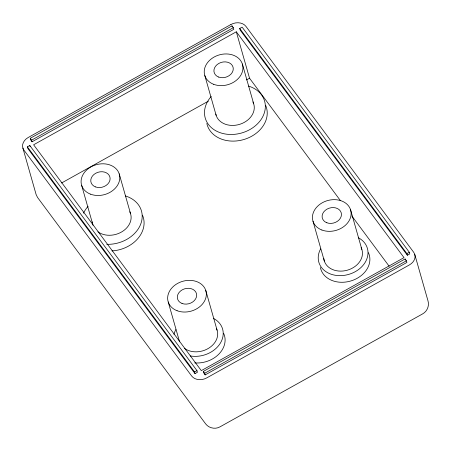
<?xml version="1.0" encoding="UTF-8"?>
<svg xmlns="http://www.w3.org/2000/svg" width="451" height="451" viewBox="0 0 451 451"><rect width="100%" height="100%" fill="white"/><g stroke="black" fill="none" stroke-linecap="round" stroke-linejoin="round"><path stroke-width="0.68" d="M30.245 138.31L231.977 25.854L233.33 27.674L233.804 29.332L32.066 141.789L30.713 139.968L30.245 138.31L31.598 140.131L32.066 141.789M31.598 140.131L233.33 27.674M27.381 146.857L29.794 145.515L196.952 370.621L197.42 372.278L195.007 373.62L27.849 148.514L27.381 146.857L194.539 371.962L195.007 373.62M239.729 28.481L242.142 27.139L409.299 252.244L409.773 253.902L407.36 255.249L240.203 30.138L239.729 28.481L406.887 253.592L407.36 255.249M236.313 31.795L33.616 144.788L201.309 370.626L404.011 257.628L236.313 31.795L249.538 78.215L340.511 200.729M61.578 182.993L208.385 101.154M246.466 79.928L249.538 78.215M194.539 371.962L196.952 370.621M406.887 253.592L409.299 252.244M203.35 371.427L405.083 258.97L406.436 260.791L406.909 262.454L205.177 374.905L203.824 373.084L203.35 371.427L204.703 373.248L205.177 374.905M204.703 373.248L406.436 260.791M351.831 215.973L389.145 266.22M414.734 254.319L427.96 300.738C429.544 305.688 427.187 311.455 422.61 313.902L220.043 426.826C215.386 429.544 208.948 428.236 205.695 423.951L37.518 197.414L36.114 194.522L22.888 148.103M405.083 258.97L405.398 260.075M350.545 209.698L361.877 249.482M313.011 221.289L324.348 261.078M231.977 25.854L232.293 26.959M242.35 63.997L253.688 103.786M204.822 75.588L216.153 115.377M205.757 290.405L217.094 330.194M168.223 301.995L179.56 341.785M119.205 173.844L130.536 213.633M81.67 185.434L93.007 225.224M29.794 145.515L30.11 146.62M368.411 252.639A25.256 19.929 -15.9 0 1 351.137 280.877A25.256 19.929 -15.9 0 1 320.39 267.471M223.628 333.351A25.256 19.929 -15.9 0 1 218.882 354.091A25.256 19.929 -15.9 0 1 194.719 362.903M142.477 215.172A30.871 24.36 -15.9 0 1 111.955 250.908M265.622 105.32A30.871 24.36 -15.9 0 1 244.307 139.393A30.871 24.36 -15.9 0 1 206.823 123.478M358.229 237.671A25.256 19.929 -15.9 0 1 363.867 264.32A25.256 19.929 -15.9 0 1 330.803 274.112A25.256 19.929 -15.9 0 1 320.689 248.794M125.423 195.948A30.871 24.36 -15.9 0 1 140.701 224.136A30.871 24.36 -15.9 0 1 106.757 244.318M83.503 213.176A30.871 24.36 -15.9 0 1 88.097 206.332M129.753 211.761A19.641 15.503 -15.9 0 1 122.322 231.538A19.641 15.503 -15.9 0 1 97.906 231.825M92.545 223.251A19.641 15.503 -15.9 0 1 92.416 221.892M248.569 86.102A30.871 24.36 -15.9 0 1 261.073 119.538A30.871 24.36 -15.9 0 1 217.54 131.641A30.871 24.36 -15.9 0 1 211.243 96.48M252.904 101.909A19.641 15.503 -15.9 0 1 240.101 124.2A19.641 15.503 -15.9 0 1 215.809 114.069M361.093 247.61A19.641 15.503 -15.9 0 1 347.473 270.155A19.641 15.503 -15.9 0 1 323.801 258.423M216.311 328.317A19.641 15.503 -15.9 0 1 208.875 348.099A19.641 15.503 -15.9 0 1 184.459 348.386M213.447 318.383A25.256 19.929 -15.9 0 1 220.263 343.307A25.256 19.929 -15.9 0 1 190.204 355.935M173.973 334.281A25.256 19.929 -15.9 0 1 175.901 329.501M230.906 24.512L28.204 137.504A11.224 8.857 -15.9 0 0 23.959 150.172L191.658 376.004A11.224 8.857 -15.9 0 0 206.721 377.91L409.423 264.912A11.224 8.857 -15.9 0 0 413.663 252.25L245.964 26.412A11.224 8.857 -15.9 0 0 230.906 24.512M182.046 303.467A9.821 7.752 -15.9 0 0 196.675 295.309A9.821 7.752 -15.9 0 0 182.26 289.83A9.821 7.752 -15.9 0 0 182.046 303.467M326.828 222.755A9.821 7.752 -15.9 0 0 341.458 214.603A9.821 7.752 -15.9 0 0 327.043 209.117A9.821 7.752 -15.9 0 0 326.828 222.755M218.639 77.053A9.821 7.752 -15.9 0 0 233.268 68.902A9.821 7.752 -15.9 0 0 218.853 63.416A9.821 7.752 -15.9 0 0 218.639 77.053M95.488 186.906A9.821 7.752 -15.9 0 0 110.117 178.754A9.821 7.752 -15.9 0 0 95.702 173.269A9.821 7.752 -15.9 0 0 95.488 186.906M321.884 230.021A19.641 15.503 -15.9 0 0 351.137 213.712A19.641 15.503 -15.9 0 0 322.313 202.741A19.641 15.503 -15.9 0 0 321.884 230.021M177.096 310.728A19.641 15.503 -15.9 0 0 206.355 294.418A19.641 15.503 -15.9 0 0 177.525 283.454A19.641 15.503 -15.9 0 0 177.096 310.728M90.544 194.172A19.641 15.503 -15.9 0 0 119.803 177.863A19.641 15.503 -15.9 0 0 90.972 166.893A19.641 15.503 -15.9 0 0 90.544 194.172M213.689 84.32A19.641 15.503 -15.9 0 0 242.948 68.011A19.641 15.503 -15.9 0 0 214.118 57.04A19.641 15.503 -15.9 0 0 213.689 84.32"/></g></svg>
